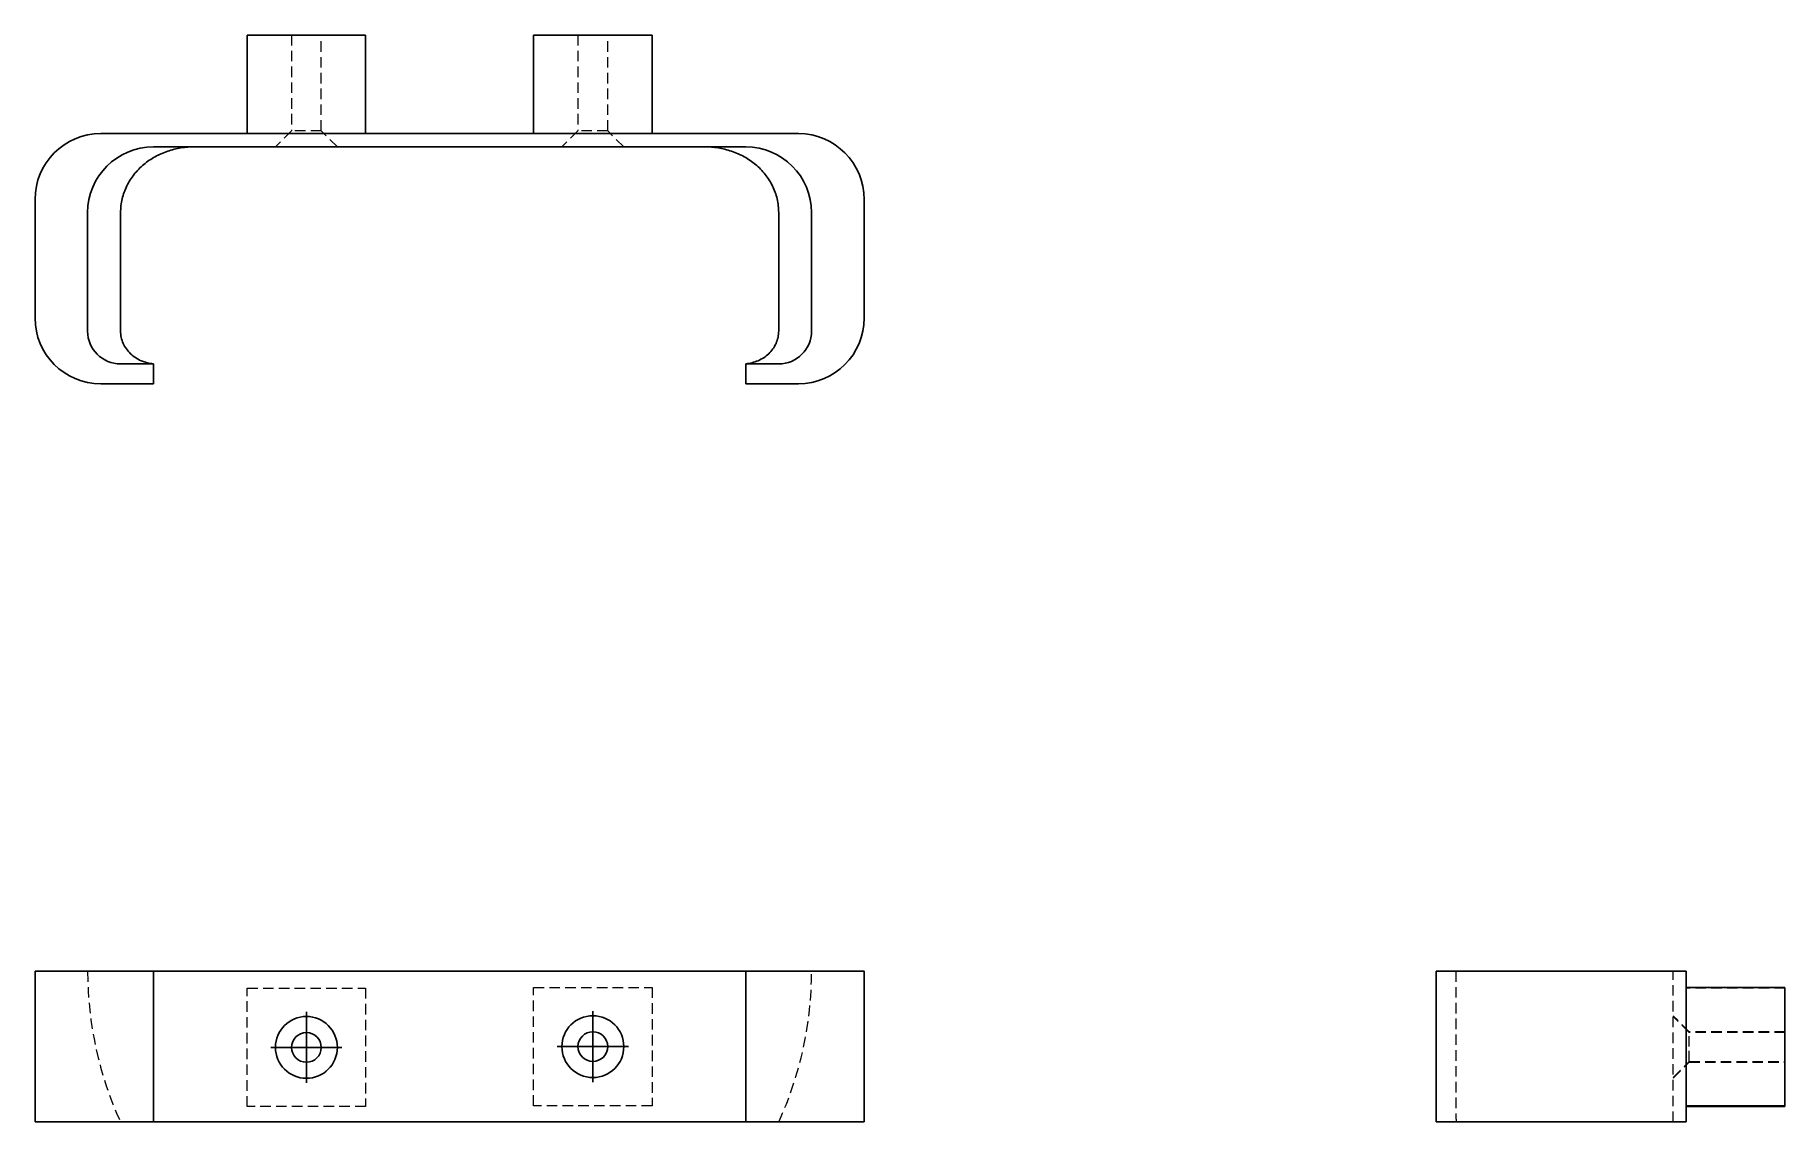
# Model space of a CAD drawing. Header units: millimetres. Extents: x 33 to 244, y 48 to 179.
import ezdxf

# ---------------------------------------------------------------- set-up
doc = ezdxf.new("R2010")
doc.units = ezdxf.units.MM
doc.linetypes.add('HIDDEN', pattern=[1.905, 1.27, -0.635])
doc.layers.add('10', color=7, linetype='Continuous')

# ---------------------------------------------------------------- blocks, each defined once
blk = doc.blocks.new('SW_CENTERMARKSYMBOL_0')
at = {"layer": '10', "color": 0}
for p, q in [((0, 2.5), (0, 4.29)), ((0, 0), (0, 2.5)), ((-2.5, 0), (-4.29, 0)), ((0, 0), (-2.5, 0)), ((0, 0), (0, -2.5)), ((0, 0), (2.5, 0)), ((2.5, 0), (4.29, 0)), ((0, -2.5), (0, -4.29))]:
    blk.add_line(p, q, dxfattribs=at)
blk = doc.blocks.new('SW_CENTERMARKSYMBOL_1')
at = {"layer": '10', "color": 0}
for p, q in [((0, 2.5), (0, 4.29)), ((0, 0), (0, 2.5)), ((-2.5, 0), (-4.29, 0)), ((0, 0), (-2.5, 0)), ((0, 0), (0, -2.5)), ((0, 0), (2.5, 0)), ((2.5, 0), (4.29, 0)), ((0, -2.5), (0, -4.29))]:
    blk.add_line(p, q, dxfattribs=at)

msp = doc.modelspace()

# ---------------------------------------------------------------- linework, layer by layer
at = {"color": 7, "linetype": 'Continuous', "lineweight": 25}
for p, q in [((58.59, 179.03), (72.87, 179.03)), ((58.59, 179.03), (58.59, 167.13)), ((72.87, 179.03), (72.87, 167.13)), ((93.13, 179.03), (107.41, 179.03)), ((93.13, 179.03), (93.13, 167.13)), ((107.41, 179.03), (107.41, 167.13)), ((125.06, 167.13), (40.94, 167.13)), ((47.29, 165.54), (118.71, 165.54)), ((33, 144.9), (33, 159.19)), ((133, 159.19), (133, 144.9)), ((39.35, 143.32), (39.35, 157.6)), ((43.32, 143.32), (43.32, 157.6)), ((122.68, 143.32), (122.68, 157.6)), ((126.65, 143.32), (126.65, 157.6)), ((47.29, 139.35), (43.32, 139.35)), ((47.29, 136.97), (47.29, 139.35)), ((118.71, 139.35), (118.71, 136.97)), ((118.71, 139.35), (122.68, 139.35)), ((47.29, 136.97), (40.94, 136.97)), ((118.71, 136.97), (125.06, 136.97)), ((33, 47.91), (33, 66.09)), ((33, 66.09), (40.94, 66.09)), ((47.29, 66.09), (40.94, 66.09)), ((47.29, 47.91), (47.29, 66.09)), ((47.29, 66.09), (118.71, 66.09)), ((118.71, 66.09), (118.71, 47.91)), ((118.71, 66.09), (125.06, 66.09)), ((125.06, 66.09), (133, 66.09)), ((133, 66.09), (133, 47.91)), ((201.97, 47.91), (201.97, 66.09)), ((201.97, 66.09), (209.9, 66.09)), ((224.19, 66.09), (209.9, 66.09)), ((224.19, 66.09), (232.13, 66.09)), ((232.13, 66.09), (232.13, 47.91)), ((244.03, 64.14), (232.13, 64.14)), ((244.03, 64.14), (244.03, 49.86)), ((244.03, 49.86), (232.13, 49.86)), ((244.03, 49.77), (232.13, 49.77)), ((244.03, 49.86), (244.03, 49.77)), ((40.94, 47.91), (33, 47.91)), ((47.29, 47.91), (40.94, 47.91)), ((52.26, 47.91), (113.74, 47.91)), ((118.71, 47.91), (125.06, 47.91)), ((133, 47.91), (125.06, 47.91)), ((209.9, 47.91), (201.97, 47.91)), ((224.19, 47.91), (209.9, 47.91)), ((232.13, 47.91), (224.19, 47.91))]:
    msp.add_line(p, q, dxfattribs=at)
at = {"color": 7, "linetype": 'HIDDEN', "lineweight": 18}
for p, q in [((63.94, 179.03), (63.94, 167.48)), ((67.52, 167.48), (67.52, 179.03)), ((98.48, 179.03), (98.48, 167.48)), ((102.06, 167.48), (102.06, 179.03)), ((63.94, 167.48), (62, 165.54)), ((67.52, 167.48), (63.94, 167.48)), ((69.46, 165.54), (67.52, 167.48)), ((98.48, 167.48), (96.54, 165.54)), ((102.06, 167.48), (98.48, 167.48)), ((104, 165.54), (102.06, 167.48)), ((204.35, 66.09), (204.35, 48.8)), ((230.54, 47.91), (230.54, 66.09)), ((58.59, 64.06), (72.87, 64.06)), ((58.59, 49.77), (58.59, 64.06)), ((72.87, 64.06), (72.87, 49.77)), ((93.13, 49.86), (93.13, 64.14)), ((93.13, 64.14), (107.41, 64.14)), ((107.41, 64.14), (107.41, 49.86)), ((244.03, 64.06), (232.13, 64.06)), ((232.48, 58.79), (230.54, 60.73)), ((232.48, 58.7), (230.54, 60.64)), ((232.48, 57), (232.48, 58.79)), ((244.03, 58.79), (232.48, 58.79)), ((244.03, 58.7), (232.48, 58.7)), ((232.48, 55.21), (232.48, 57)), ((230.54, 53.27), (232.48, 55.21)), ((230.54, 53.18), (232.48, 55.13)), ((232.48, 55.13), (232.48, 55.21)), ((232.48, 55.21), (244.03, 55.21)), ((232.48, 55.13), (244.03, 55.13)), ((72.87, 49.77), (58.59, 49.77)), ((107.41, 49.86), (93.13, 49.86))]:
    msp.add_line(p, q, dxfattribs=at)
at = {"color": 7, "linetype": 'Continuous', "lineweight": 25}
for centre, radius in [((65.73, 56.91), 3.73), ((100.27, 57), 3.73), ((65.73, 56.91), 1.79), ((100.27, 57), 1.79)]:
    msp.add_circle(centre, radius, dxfattribs=at)
for centre, radius, start, end in [((40.94, 159.19), 7.94, 90, 180), ((125.06, 159.19), 7.94, 0, 90), ((47.29, 157.6), 7.94, 90, 180), ((118.71, 157.6), 7.94, 0, 90), ((40.94, 144.9), 7.94, 180, 270), ((125.06, 144.9), 7.94, 270, 0), ((43.32, 143.32), 3.97, 180, 270), ((122.68, 143.32), 3.97, 270, 0)]:
    msp.add_arc(centre, radius, start, end, dxfattribs=at)
at = {"color": 7, "linetype": 'HIDDEN', "lineweight": 18}
for start, end in [(180, 204.62), (335.38, 0)]:
    msp.add_arc((83, 66.09), 43.65, start, end, dxfattribs=at)
at = {"color": 7, "linetype": 'Continuous', "lineweight": 25}
for points, knots in [([(52.26, 165.54), (51.7, 165.54), (51.15, 165.5), (50.06, 165.32), (49.53, 165.19), (48.47, 164.83), (47.96, 164.61), (47, 164.08), (46.54, 163.77), (45.9, 163.23), (45.7, 163.04), (45.31, 162.65), (45.13, 162.44), (44.79, 162.01), (44.63, 161.78), (44.33, 161.32), (44.19, 161.07), (43.82, 160.32), (43.64, 159.8), (43.38, 158.72), (43.32, 158.16), (43.32, 157.6)], [0, 0, 0, 0, 0.125, 0.125, 0.25, 0.25, 0.375, 0.375, 0.5, 0.5, 0.5625, 0.5625, 0.625, 0.625, 0.6875, 0.6875, 0.75, 0.75, 0.875, 0.875, 1, 1, 1, 1]), ([(122.68, 157.6), (122.68, 158.16), (122.62, 158.71), (122.37, 159.79), (122.18, 160.32), (121.69, 161.31), (121.4, 161.78), (120.7, 162.65), (120.32, 163.05), (119.47, 163.76), (119, 164.08), (118.04, 164.61), (117.53, 164.83), (116.74, 165.1), (116.47, 165.18), (115.94, 165.31), (115.66, 165.37), (114.85, 165.5), (114.3, 165.54), (113.74, 165.54)], [0, 0, 0, 0, 0.125, 0.125, 0.25, 0.25, 0.375, 0.375, 0.5, 0.5, 0.625, 0.625, 0.75, 0.75, 0.8125, 0.8125, 0.875, 0.875, 1, 1, 1, 1]), ([(43.32, 143.32), (43.32, 143.06), (43.34, 142.81), (43.45, 142.31), (43.53, 142.06), (43.74, 141.59), (43.87, 141.37), (44.17, 140.95), (44.34, 140.76), (44.71, 140.41), (44.91, 140.25), (45.34, 139.97), (45.56, 139.85), (46.03, 139.64), (46.28, 139.56), (46.78, 139.43), (47.03, 139.39), (47.29, 139.37)], [0, 0, 0, 0, 0.125, 0.125, 0.25, 0.25, 0.375, 0.375, 0.5, 0.5, 0.625, 0.625, 0.75, 0.75, 0.875, 0.875, 1, 1, 1, 1]), ([(118.71, 139.37), (119.23, 139.41), (119.72, 139.54), (120.43, 139.84), (120.66, 139.97), (121.09, 140.24), (121.29, 140.4), (121.66, 140.76), (121.83, 140.95), (122.13, 141.36), (122.25, 141.58), (122.47, 142.06), (122.55, 142.3), (122.65, 142.8), (122.68, 143.06), (122.68, 143.32)], [0, 0, 0, 0, 0.25, 0.25, 0.375, 0.375, 0.5, 0.5, 0.625, 0.625, 0.75, 0.75, 0.875, 0.875, 1, 1, 1, 1]), ([(52.26, 47.91), (51.71, 47.91), (50.58, 47.91), (48.94, 47.91), (47.86, 47.91), (47.36, 47.91), (47.33, 47.91)], [0, 0, 0, 0, 0.323656, 0.656263, 0.980196, 1, 1, 1, 1]), ([(118.67, 47.91), (118.44, 47.91), (117.82, 47.91), (116.66, 47.91), (115.23, 47.91), (114.24, 47.91), (113.74, 47.91)], [0, 0, 0, 0, 0.152484, 0.424926, 0.709374, 1, 1, 1, 1])]:
    msp.add_open_spline(points, degree=3, knots=knots, dxfattribs=at)
for points in [[(47.29, 139.37), (47.29, 139.36), (47.29, 139.35), (47.29, 139.35)], [(118.71, 139.35), (118.71, 139.35), (118.71, 139.36), (118.71, 139.37)]]:
    msp.add_open_spline(points, degree=3, dxfattribs=at)
at = {"color": 7, "linetype": 'HIDDEN', "lineweight": 18}
msp.add_open_spline([(204.35, 48.8), (204.35, 48.5), (204.36, 48.2), (204.37, 47.91)], degree=3, dxfattribs=at)

# ---------------------------------------------------------------- block references
at = {"layer": '10'}
for name, p in [('SW_CENTERMARKSYMBOL_1', (100.27, 57)), ('SW_CENTERMARKSYMBOL_0', (65.73, 56.91))]:
    msp.add_blockref(name, p, dxfattribs=at)

doc.saveas('drawing.dxf')
